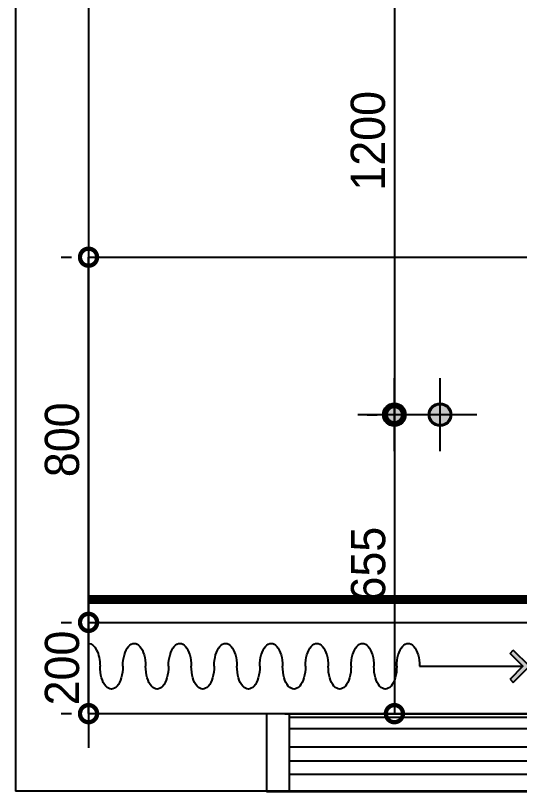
# Model space of a CAD drawing. Header units: millimetres. Extents: x 144680 to 236290, y -190947 to -149396.
# Drawn here: x 217732 to 218836, y -175230 to -173531 of the extents above; entities that cross this region are included whole.
import ezdxf

# ---------------------------------------------------------------- set-up
doc = ezdxf.new("R2010")
doc.units = ezdxf.units.MM
doc.header["$LTSCALE"] = 100
doc.linetypes.add('HID', pattern=[2.5, 1.5, -1])
for name, color, linetype in [('01. F-소품', 3, 'Continuous'), ('07-DIM WAL', 5, 'Continuous'), ('3.기호.계단선', 30, 'Continuous'), ('CEIL-LIGHT', 7, 'Continuous'), ('RC-LIGHT', 7, 'Continuous'), ('SYM', 94, 'Continuous'), ('win', 4, 'Continuous')]:
    doc.layers.add(name, color=color, linetype=linetype)
doc.styles.add('스타일1', font='HY울릉도M.TTF')
doc.dimstyles.new('30', dxfattribs={"dimscale": 30, "dimtxt": 2.5, "dimasz": 2.5, "dimexe": 1.25, "dimexo": 2, "dimtad": 1, "dimdec": 0, "dimtxsty": '스타일1', "dimblk": 'DOTSMALL', "dimcen": 2.5, "dimclrd": 1, "dimclre": 1, "dimclrt": 2, "dimadec": 0, "dimazin": 0, "dimtfac": 1, "dimtix": 1, "dimtmove": 0, "dimatfit": 3, "dimldrblk": 'DOTSMALL', "dimfxl": 1.25, "dimarcsym": 0})

# ---------------------------------------------------------------- blocks, each defined once
blk = doc.blocks.new('vudauseeh')
at = {"layer": 'SYM', "color": 2}
for p, q in [((134460, -167830), (134460, -175230)), ((134620, -170750), (134620, -173600)), ((134620, -173600), (134620, -175060)), ((134620, -175060), (137660, -175060)), ((137860, -175230), (134460, -175230))]:
    blk.add_line(p, q, dxfattribs=at)
at = {"layer": 'win'}
for p, q in [((135050, -175060.5), (137570, -175060.5)), ((135060, -175133), (137560, -175133)), ((135060, -175133), (137560, -175133)), ((135060, -175230.5), (137560, -175230.5))]:
    blk.add_line(p, q, dxfattribs=at)
blk.add_lwpolyline([(135010, -175230.5), (135060, -175230.5), (135060, -175060.5), (135010, -175060.5)], close=True, dxfattribs=at)
for points in [[(135060, -175068), (136390, -175068), (136390, -175093), (135060, -175093)], [(135060, -175163), (136390, -175163), (136390, -175193), (135060, -175193)]]:
    blk.add_lwpolyline(points, dxfattribs=at)
blk = doc.blocks.new('cjswjdeh2')
blk.add_blockref('vudauseeh', (85552.9, 2316.5))
blk = doc.blocks.new('FFSFDF')
at = {"layer": '01. F-소품'}
blk.add_hatch(color=8, dxfattribs=at).paths.add_polyline_path([(1567672.9, 1746751.1), (1567679.9, 1746744.1), (1567715.3, 1746779.4), (1567679.9, 1746814.8), (1567672.9, 1746807.7), (1567701.2, 1746779.4)])
at = {"layer": '01. F-소품', "color": 8}
for p, q in [((1567672.9, 1746807.7), (1567679.9, 1746814.8)), ((1567474.8, 1746779.4), (1567701.2, 1746779.4)), ((1567672.9, 1746751.1), (1567679.9, 1746744.1))]:
    blk.add_line(p, q, dxfattribs=at)
for points in [[(1567672.9, 1746807.7), (1567701.2, 1746779.4), (1567672.9, 1746751.1)], [(1567679.9, 1746814.8), (1567715.3, 1746779.4), (1567679.9, 1746744.1)]]:
    blk.add_lwpolyline(points, dxfattribs=at)
for centre, start_param, end_param in [((1566799.8, 1746779.4), 1.570796, 4.712389), ((1566899.8, 1746779.4), 1.570796, 4.712389), ((1566999.8, 1746779.4), 1.570796, 4.712389), ((1567099.8, 1746779.4), 1.570796, 4.712389), ((1567199.8, 1746779.4), 1.570796, 4.712389), ((1567299.8, 1746779.4), 1.570796, 4.712389), ((1567399.8, 1746779.4), 1.570796, 4.712389), ((1566749.8, 1746779.4), 6.283185, 7.853982), ((1566849.8, 1746779.4), 4.712389, 7.853982), ((1566949.8, 1746779.4), 4.712389, 7.853982), ((1567049.8, 1746779.4), 4.712389, 7.853982), ((1567149.8, 1746779.4), 4.712389, 7.853982), ((1567249.8, 1746779.4), 4.712389, 7.853982), ((1567349.8, 1746779.4), 4.712389, 7.853982), ((1567449.8, 1746779.4), 4.712389, 7.853982)]:
    blk.add_ellipse(centre, major_axis=(0, -50), ratio=0.5, start_param=start_param, end_param=end_param, dxfattribs=at)
blk = doc.blocks.new('1')
at = {"linetype": 'Continuous'}
h = blk.add_hatch(color=4, dxfattribs=at)
h.dxf.hatch_style = 1
edge = h.paths.add_edge_path()
edge.add_arc((11539653.5, -14273503.8), 37.5, 0, 360)
at = {"color": 1, "linetype": 'Continuous'}
for p, q in [((11539653.5, -14273637.1), (11539653.5, -14273370.5)), ((11539520.2, -14273503.8), (11539786.8, -14273503.8))]:
    blk.add_line(p, q, dxfattribs=at)
at = {"color": 4, "linetype": 'Continuous'}
for radius in [41.5, 37.5]:
    blk.add_circle((11539653.5, -14273503.8), radius, dxfattribs=at)
blk = doc.blocks.new('_DOTSMALL')
at = {"color": 0, "linetype": 'ByBlock', "const_width": 0.5}
blk.add_lwpolyline([(-0.0625, 0, 1), (0.0625, 0, 1)], format="xyb", close=True, dxfattribs=at)
blk = doc.blocks.new('*D180')
at = {"layer": '07-DIM WAL', "color": 1, "lineweight": -2, "transparency": 16777216}
for p, q in [((218502.2, -173205), (218524.7, -173205)), ((218562.2, -173205), (218562.2, -174405)), ((218502.2, -174405), (218524.7, -174405))]:
    blk.add_line(p, q, dxfattribs=at)
at = {"layer": 'Defpoints', "color": 0, "transparency": 16777216}
for p in [(218562.2, -173205), (218562.2, -174405), (218562.2, -174405)]:
    blk.add_point(p, dxfattribs=at)
at = {"layer": '07-DIM WAL', "color": 1, "lineweight": -2, "transparency": 16777216, "xscale": 75, "yscale": 75, "zscale": 75}
for p, rotation in [((218562.2, -173205), 90), ((218562.2, -174405), 270)]:
    blk.add_blockref('_DOTSMALL', p, dxfattribs=dict(at, rotation=rotation))
at = {"layer": '07-DIM WAL', "color": 2, "transparency": 16777216, "insert": (218504.5, -173805), "char_height": 75, "attachment_point": 5, "rotation": 90, "style": '스타일1'}
blk.add_mtext('1200', dxfattribs=at)
blk = doc.blocks.new('*D181')
at = {"layer": '07-DIM WAL', "color": 1, "lineweight": -2, "transparency": 16777216}
for p, q in [((218502.2, -174405), (218524.7, -174405)), ((218562.2, -174405), (218562.2, -175060)), ((218502.2, -175060), (218524.7, -175060))]:
    blk.add_line(p, q, dxfattribs=at)
at = {"layer": 'Defpoints', "color": 0, "transparency": 16777216}
for p in [(218562.2, -174405), (218562.2, -175060), (218562.2, -175060)]:
    blk.add_point(p, dxfattribs=at)
at = {"layer": '07-DIM WAL', "color": 1, "lineweight": -2, "transparency": 16777216, "xscale": 75, "yscale": 75, "zscale": 75}
for p, rotation in [((218562.2, -174405), 90), ((218562.2, -175060), 270)]:
    blk.add_blockref('_DOTSMALL', p, dxfattribs=dict(at, rotation=rotation))
at = {"layer": '07-DIM WAL', "color": 2, "transparency": 16777216, "insert": (218505.1, -174732.5), "char_height": 75, "attachment_point": 5, "rotation": 90, "style": '스타일1'}
blk.add_mtext('655', dxfattribs=at)
blk = doc.blocks.new('*D182')
at = {"layer": '07-DIM WAL', "color": 1, "lineweight": -2, "transparency": 16777216}
for p, q in [((217892.2, -174785), (217892.2, -175135)), ((217832.2, -174860), (217854.7, -174860)), ((217832.2, -175060), (217854.7, -175060))]:
    blk.add_line(p, q, dxfattribs=at)
at = {"layer": 'Defpoints', "color": 0, "transparency": 16777216}
for p in [(217892.2, -174860), (217892.2, -175060), (217892.2, -175060)]:
    blk.add_point(p, dxfattribs=at)
at = {"layer": '07-DIM WAL', "color": 1, "lineweight": -2, "transparency": 16777216, "xscale": 75, "yscale": 75, "zscale": 75}
for p, rotation in [((217892.2, -174860), 270), ((217892.2, -175060), 90)]:
    blk.add_blockref('_DOTSMALL', p, dxfattribs=dict(at, rotation=rotation))
at = {"layer": '07-DIM WAL', "color": 2, "transparency": 16777216, "insert": (217834.5, -174960), "char_height": 75, "attachment_point": 5, "rotation": 90, "style": '스타일1'}
blk.add_mtext('200', dxfattribs=at)
blk = doc.blocks.new('*D183')
at = {"layer": '07-DIM WAL', "color": 1, "lineweight": -2, "transparency": 16777216}
for p, q in [((217832.2, -174060), (217854.7, -174060)), ((217892.2, -174860), (217892.2, -174060)), ((217832.2, -174860), (217854.7, -174860))]:
    blk.add_line(p, q, dxfattribs=at)
at = {"layer": 'Defpoints', "color": 0, "transparency": 16777216}
for p in [(217892.2, -174060), (217892.2, -174060), (217892.2, -174860)]:
    blk.add_point(p, dxfattribs=at)
at = {"layer": '07-DIM WAL', "color": 1, "lineweight": -2, "transparency": 16777216, "xscale": 75, "yscale": 75, "zscale": 75}
for p, rotation in [((217892.2, -174060), 90), ((217892.2, -174860), 270)]:
    blk.add_blockref('_DOTSMALL', p, dxfattribs=dict(at, rotation=rotation))
at = {"layer": '07-DIM WAL', "color": 2, "transparency": 16777216, "insert": (217834.4, -174460), "char_height": 75, "attachment_point": 5, "rotation": 90, "style": '스타일1'}
blk.add_mtext('800', dxfattribs=at)

msp = doc.modelspace()

# ---------------------------------------------------------------- linework, layer by layer
at = {"layer": '3.기호.계단선', "color": 10, "linetype": 'HID', "const_width": 20}
msp.add_lwpolyline([(217892.2, -174810), (220932.2, -174810)], dxfattribs=at)
at = {"layer": 'CEIL-LIGHT'}
msp.add_line((217892.2, -174060), (220932.2, -174060), dxfattribs=at)
msp.add_lwpolyline([(217892.2, -175060), (217892.2, -174860), (220932.2, -174860), (220932.2, -175060)], dxfattribs=at)

# ---------------------------------------------------------------- block references
msp.add_blockref('cjswjdeh2', (-2280.7, -2316.5))
at = {"color": 0, "xscale": -1, "rotation": 180}
msp.add_blockref('FFSFDF', (-1348857.5, 1571823.2), dxfattribs=at)
at = {"layer": 'RC-LIGHT', "xscale": 0.6024096385271789, "yscale": 0.6024096385271789, "zscale": 0.6024096385271789}
for p in [(-6733036.3, 8424091.3), (-6732936.3, 8424091.3)]:
    msp.add_blockref('1', p, dxfattribs=at)

# ---------------------------------------------------------------- dimensions: what is measured, and where the dimension line sits
at = {"layer": '07-DIM WAL'}
for base, p1, p2, picture, middle in [((218562.2, -174405), (218562.2, -173205), (218562.2, -174405), '*D180', (218504.5, -173805)), ((217892.2, -174060), (217892.2, -174860), (217892.2, -174060), '*D183', (217834.4, -174460)), ((218562.2, -175060), (218562.2, -174405), (218562.2, -175060), '*D181', (218505.1, -174732.5)), ((217892.2, -175060), (217892.2, -174860), (217892.2, -175060), '*D182', (217834.5, -174960))]:
    dim = msp.add_linear_dim(base=base, p1=p1, p2=p2, angle=90, dimstyle='30', dxfattribs=at)
    dim.commit()
    dim.dimension.update_dxf_attribs({"geometry": picture, "text_midpoint": middle})

doc.saveas('drawing.dxf')
